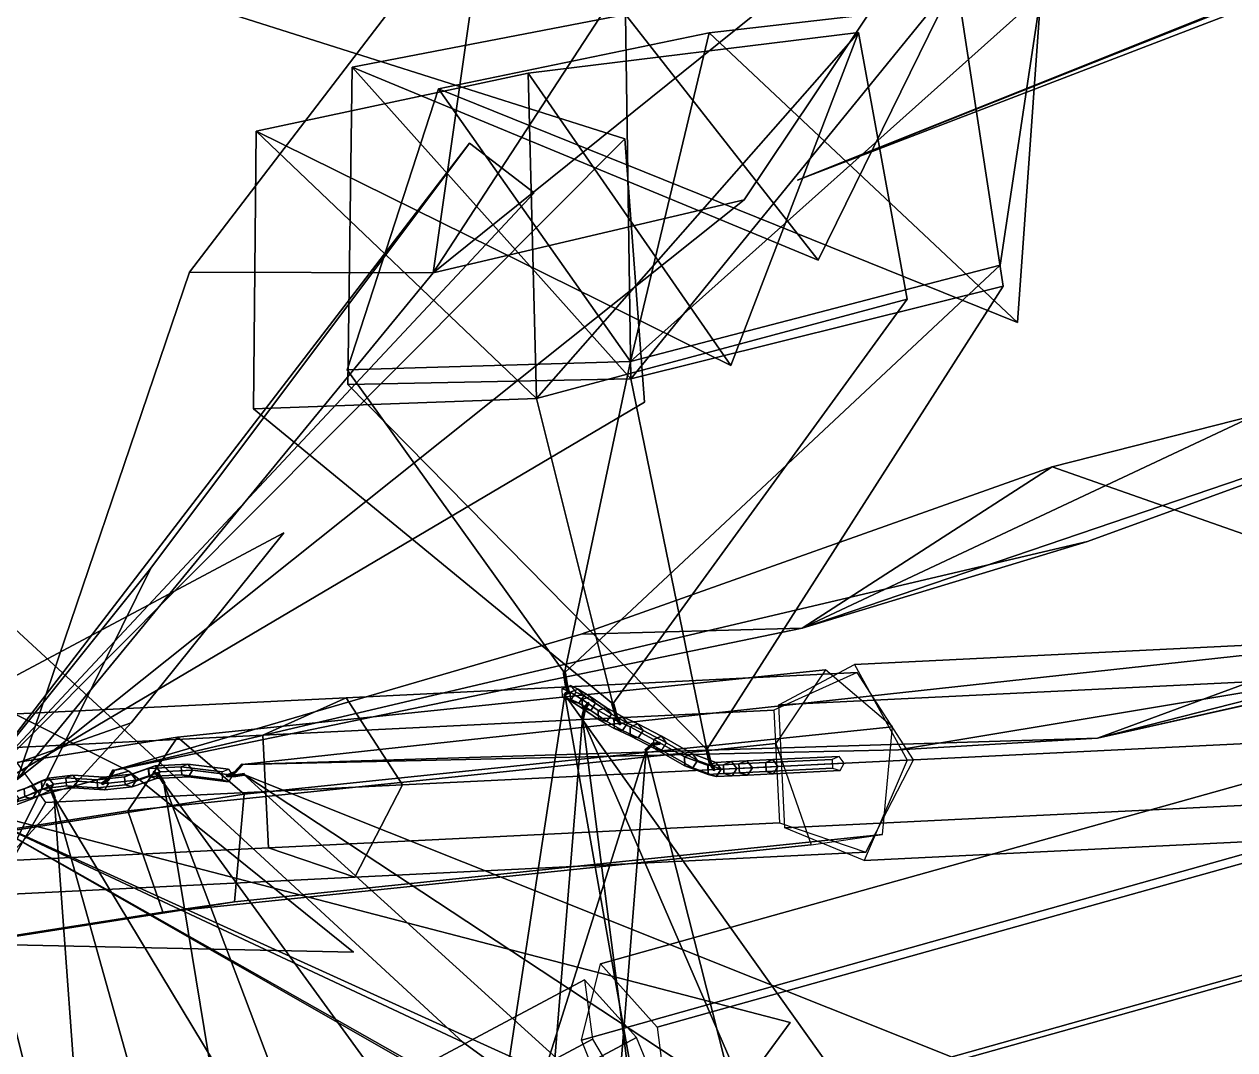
# Model space of a CAD drawing. Header units: metres. Extents: x -422 to 269, y -311 to 154.
# Drawn here: x -290.97 to -252.18, y -22.19 to 10.69 of the extents above; entities that cross this region are included whole.
import ezdxf

# ---------------------------------------------------------------- set-up
doc = ezdxf.new("R2010")
doc.units = ezdxf.units.M

msp = doc.modelspace()

# ---------------------------------------------------------------- linework, layer by layer
at = {"layer": 'coral-li_Intrnd', "color": 3}
for points in [[(-244.3361, -10.02593, 408.5055), (-266.7918, -11.1291, 388.1455), (-264.3654, -9.8353, 385.4016), (-242.1903, -8.7459, 405.531)], [(-242.1903, -8.7459, 405.531), (-264.3654, -9.8353, 385.4016), (-262.6846, -12.9048, 383.7155), (-240.6818, -11.8239, 403.7032)], [(-266.8839, -12.372, 388.3839), (-287.652, -14.5344, 370.4622), (-286.0643, -12.1684, 368.3368), (-265.2962, -10.00612, 386.2585)], [(-265.2962, -10.00612, 386.2585), (-286.0643, -12.1684, 368.3368), (-283.9209, -13.9994, 366.0739), (-263.1528, -11.837, 383.9956)], [(-244.1422, -13.9714, 408.5055), (-266.598, -15.07465, 388.1455), (-266.7918, -11.1291, 388.1455), (-244.3361, -10.02593, 408.5055)], [(-266.9523, -11.3049, 387.624), (-283.3244, -12.1092, 365.5222), (-280.6584, -10.9034, 363.5035), (-264.2864, -10.09912, 385.6053)], [(-264.2864, -10.09912, 385.6053), (-280.6584, -10.9034, 363.5035), (-278.8465, -13.6988, 362.2631), (-262.4745, -12.8945, 384.3648)], [(-283.3244, -12.1092, 365.5222), (-295.3205, -12.6985, 340.2375), (-292.3134, -11.476, 338.7886), (-280.6584, -10.9034, 363.5035)], [(-280.6584, -10.9034, 363.5035), (-292.3134, -11.476, 338.7886), (-290.2919, -14.2611, 337.8983), (-278.8465, -13.6988, 362.2631)], [(-266.775, -14.9154, 387.624), (-283.147, -15.7197, 365.5222), (-283.3244, -12.1092, 365.5222), (-266.9523, -11.3049, 387.624)], [(-263.1528, -11.837, 383.9956), (-283.9209, -13.9994, 366.0739), (-284.2356, -17.4529, 366.8552), (-263.4675, -15.2905, 384.7769)], [(-246.5371, -14.4119, 413.446), (-273.1179, -21.8784, 401.8565), (-272.511, -19.4384, 398.8954), (-245.5284, -11.8819, 410.6762)], [(-245.5284, -11.8819, 410.6762), (-272.511, -19.4384, 398.8954), (-270.6936, -21.4651, 396.0328), (-243.711, -13.9085, 407.8136)], [(-240.6818, -11.8239, 403.7032), (-262.6846, -12.9048, 383.7155), (-264.0565, -16.1243, 385.4016), (-241.8813, -15.035, 405.531)], [(-287.652, -14.5344, 370.4622), (-308.7386, -17.8488, 353.171), (-307.2775, -15.4994, 350.9391), (-286.0643, -12.1684, 368.3368)], [(-286.0643, -12.1684, 368.3368), (-307.2775, -15.4994, 350.9391), (-305.1341, -17.3304, 348.6762), (-283.9209, -13.9994, 366.0739)], [(-283.147, -15.7197, 365.5222), (-295.1431, -16.309, 340.2375), (-295.3205, -12.6985, 340.2375), (-283.3244, -12.1092, 365.5222)], [(-265.7603, -15.6193, 387.4735), (-286.5284, -17.7817, 369.5518), (-287.652, -14.5344, 370.4622), (-266.8839, -12.372, 388.3839)], [(-262.4745, -12.8945, 384.3648), (-278.8465, -13.6988, 362.2631), (-280.3757, -16.6584, 363.5035), (-264.0037, -15.8541, 385.6053)], [(-278.8465, -13.6988, 362.2631), (-290.2919, -14.2611, 337.8983), (-292.0307, -17.2309, 338.7886), (-280.3757, -16.6584, 363.5035)], [(-243.711, -13.9085, 407.8136), (-270.6936, -21.4651, 396.0328), (-270.2209, -25.1089, 397.2936), (-243.6402, -17.6424, 408.8831)], [(-283.9209, -13.9994, 366.0739), (-305.1341, -17.3304, 348.6762), (-305.3221, -20.7673, 349.5641), (-284.2356, -17.4529, 366.8552)], [(-241.8813, -15.035, 405.531), (-264.0565, -16.1243, 385.4016), (-266.598, -15.07465, 388.1455), (-244.1422, -13.9714, 408.5055)], [(-286.5284, -17.7817, 369.5518), (-307.537, -21.08595, 352.3261), (-308.7386, -17.8488, 353.171), (-287.652, -14.5344, 370.4622)], [(-245.3769, -17.9517, 412.3441), (-271.7106, -25.3629, 400.8723), (-273.1179, -21.8784, 401.8565), (-246.5371, -14.4119, 413.446)], [(-264.0037, -15.8541, 385.6053), (-280.3757, -16.6584, 363.5035), (-283.147, -15.7197, 365.5222), (-266.775, -14.9154, 387.624)], [(-263.4675, -15.2905, 384.7769), (-284.2356, -17.4529, 366.8552), (-286.5284, -17.7817, 369.5518), (-265.7603, -15.6193, 387.4735)], [(-280.3757, -16.6584, 363.5035), (-292.0307, -17.2309, 338.7886), (-295.1431, -16.309, 340.2375), (-283.147, -15.7197, 365.5222)], [(-284.2356, -17.4529, 366.8552), (-305.3221, -20.7673, 349.5641), (-307.537, -21.08595, 352.3261), (-286.5284, -17.7817, 369.5518)], [(-243.6402, -17.6424, 408.8831), (-270.2209, -25.1089, 397.2936), (-271.7106, -25.3629, 400.8723), (-245.3769, -17.9517, 412.3441)], [(-272.7673, -21.8515, 401.6911), (-296.442, -34.4871, 395.6063), (-296.6913, -32.5803, 392.6165), (-273.0166, -19.9447, 398.7014)], [(-273.0166, -19.9447, 398.7014), (-296.6913, -32.5803, 392.6165), (-295.0282, -34.4349, 389.9971), (-271.3535, -21.7993, 396.0819)], [(-270.9852, -24.8397, 400.9625), (-294.6599, -37.4753, 394.8776), (-296.442, -34.4871, 395.6063), (-272.7673, -21.8515, 401.6911)], [(-271.3535, -21.7993, 396.0819), (-295.0282, -34.4349, 389.9971), (-293.7911, -37.4432, 391.4308), (-270.1164, -24.8076, 397.5157)]]:
    msp.add_3dface(points, dxfattribs=at)
at = {"layer": 'coral-li_Leaf', "color": 3}
for points in [[(-264.6294, 32.5481, 449.2202), (-366.5039, -2.603, 444.9163), (-272.4007, 34.5474, 426.144)], [(-264.6294, 32.5481, 449.2202), (-272.4007, 34.5474, 426.144), (-366.5039, -2.603, 444.9163)], [(-272.4007, 34.5474, 426.144), (-366.5039, -2.603, 444.9163), (-284.7406, 34.03453, 399.5388)], [(-272.4007, 34.5474, 426.144), (-284.7406, 34.03453, 399.5388), (-366.5039, -2.603, 444.9163)], [(-222.3929, 23.2331, 384.0742), (-266.1914, 5.685, 346.4641), (-215.2373, 25.2698, 368.5663)], [(-222.3929, 23.2331, 384.0742), (-215.2373, 25.2698, 368.5663), (-266.1914, 5.685, 346.4641)], [(-229.6884, 20.2092, 396.0275), (-266.1914, 5.685, 346.4641), (-222.3929, 23.2331, 384.0742)], [(-229.6884, 20.2092, 396.0275), (-222.3929, 23.2331, 384.0742), (-266.1914, 5.685, 346.4641)], [(-277.8653, 2.7189, 289.1719), (-268.8764, 16.5192, 267.897), (-259.6721, 17.3683, 270.8934)], [(-277.8653, 2.7189, 289.1719), (-259.6721, 17.3683, 270.8934), (-268.8764, 16.5192, 267.897)], [(-277.8653, 2.7189, 289.1719), (-259.6721, 17.3683, 270.8934), (-267.9052, 5.05601, 293.6092)], [(-277.8653, 2.7189, 289.1719), (-267.9052, 5.05601, 293.6092), (-259.6721, 17.3683, 270.8934)], [(-277.8653, 2.7189, 289.1719), (-276.0856, 15.2815, 264.433), (-268.8764, 16.5192, 267.897)], [(-277.8653, 2.7189, 289.1719), (-268.8764, 16.5192, 267.897), (-276.0856, 15.2815, 264.433)], [(-285.6704, 2.7371, 286.4993), (-276.0856, 15.2815, 264.433), (-277.8653, 2.7189, 289.1719)], [(-285.6704, 2.7371, 286.4993), (-277.8653, 2.7189, 289.1719), (-276.0856, 15.2815, 264.433)], [(-271.5297, -0.6777, 326.8211), (-271.7082, 10.9982, 299.5704), (-261.1047, 12.1463, 298.6247)], [(-271.5297, -0.6777, 326.8211), (-261.1047, 12.1463, 298.6247), (-271.7082, 10.9982, 299.5704)], [(-271.7082, 10.9982, 299.5704), (-265.5287, 3.1261, 263.3666), (-261.1047, 12.1463, 298.6247)], [(-271.7082, 10.9982, 299.5704), (-261.1047, 12.1463, 298.6247), (-265.5287, 3.1261, 263.3666)], [(-271.5297, -0.6777, 326.8211), (-261.1047, 12.1463, 298.6247), (-259.6055, 2.2907, 326.7949)], [(-271.5297, -0.6777, 326.8211), (-259.6055, 2.2907, 326.7949), (-261.1047, 12.1463, 298.6247)], [(-271.5461, -0.127, 306.6501), (-269.0286, 10.4152, 279.0551), (-258.392, 11.6403, 279.1424)], [(-271.5461, -0.127, 306.6501), (-258.392, 11.6403, 279.1424), (-269.0286, 10.4152, 279.0551)], [(-271.5461, -0.127, 306.6501), (-258.392, 11.6403, 279.1424), (-259.7016, 2.969, 307.7087)], [(-271.5461, -0.127, 306.6501), (-259.7016, 2.969, 307.7087), (-258.392, 11.6403, 279.1424)], [(-269.0286, 10.4152, 279.0551), (-259.1424, 1.129, 244.028), (-258.392, 11.6403, 279.1424)], [(-269.0286, 10.4152, 279.0551), (-258.392, 11.6403, 279.1424), (-259.1424, 1.129, 244.028)], [(-271.5297, -0.6777, 326.8211), (-280.4597, 9.3074, 299.2682), (-271.7082, 10.9982, 299.5704)], [(-271.5297, -0.6777, 326.8211), (-271.7082, 10.9982, 299.5704), (-280.4597, 9.3074, 299.2682)], [(-280.4597, 9.3074, 299.2682), (-265.5287, 3.1261, 263.3666), (-271.7082, 10.9982, 299.5704)], [(-280.4597, 9.3074, 299.2682), (-271.7082, 10.9982, 299.5704), (-265.5287, 3.1261, 263.3666)], [(-271.5461, -0.127, 306.6501), (-277.6922, 8.6171, 277.9381), (-269.0286, 10.4152, 279.0551)], [(-271.5461, -0.127, 306.6501), (-269.0286, 10.4152, 279.0551), (-277.6922, 8.6171, 277.9381)], [(-277.6922, 8.6171, 277.9381), (-259.1424, 1.129, 244.028), (-269.0286, 10.4152, 279.0551)], [(-277.6922, 8.6171, 277.9381), (-269.0286, 10.4152, 279.0551), (-259.1424, 1.129, 244.028)], [(-274.552, -1.3133, 316.6806), (-274.8197, 9.1202, 288.9312), (-264.2349, 10.4216, 287.9748)], [(-274.552, -1.3133, 316.6806), (-264.2349, 10.4216, 287.9748), (-274.8197, 9.1202, 288.9312)], [(-274.8197, 9.1202, 288.9312), (-268.3296, -0.2554, 253.1423), (-264.2349, 10.4216, 287.9748)], [(-274.8197, 9.1202, 288.9312), (-264.2349, 10.4216, 287.9748), (-268.3296, -0.2554, 253.1423)], [(-274.552, -1.3133, 316.6806), (-264.2349, 10.4216, 287.9748), (-262.6845, 1.8721, 316.5658)], [(-274.552, -1.3133, 316.6806), (-262.6845, 1.8721, 316.5658), (-264.2349, 10.4216, 287.9748)], [(-274.552, -1.3133, 316.6806), (-283.5371, 7.2551, 288.6724), (-274.8197, 9.1202, 288.9312)], [(-274.552, -1.3133, 316.6806), (-274.8197, 9.1202, 288.9312), (-283.5371, 7.2551, 288.6724)], [(-283.5371, 7.2551, 288.6724), (-268.3296, -0.2554, 253.1423), (-274.8197, 9.1202, 288.9312)], [(-283.5371, 7.2551, 288.6724), (-274.8197, 9.1202, 288.9312), (-268.3296, -0.2554, 253.1423)], [(-280.6013, -0.8651, 327.3817), (-280.4597, 9.3074, 299.2682), (-271.5297, -0.6777, 326.8211)], [(-280.6013, -0.8651, 327.3817), (-271.5297, -0.6777, 326.8211), (-280.4597, 9.3074, 299.2682)], [(-280.6262, -0.3912, 306.295), (-277.6922, 8.6171, 277.9381), (-271.5461, -0.127, 306.6501)], [(-280.6262, -0.3912, 306.295), (-271.5461, -0.127, 306.6501), (-277.6922, 8.6171, 277.9381)], [(-283.6212, -1.644, 317.2148), (-283.5371, 7.2551, 288.6724), (-274.552, -1.3133, 316.6806)], [(-283.6212, -1.644, 317.2148), (-274.552, -1.3133, 316.6806), (-283.5371, 7.2551, 288.6724)], [(-277.8653, 2.7189, 289.1719), (-267.9052, 5.05601, 293.6092), (-291.1921, -13.5276, 326.2584)], [(-277.8653, 2.7189, 289.1719), (-291.1921, -13.5276, 326.2584), (-267.9052, 5.05601, 293.6092)], [(-291.1921, -13.5276, 326.2584), (-285.6704, 2.7371, 286.4993), (-277.8653, 2.7189, 289.1719)], [(-291.1921, -13.5276, 326.2584), (-277.8653, 2.7189, 289.1719), (-285.6704, 2.7371, 286.4993)], [(-271.5461, -0.127, 306.6501), (-259.7016, 2.969, 307.7087), (-273.6645, -10.1083, 352.4992)], [(-271.5461, -0.127, 306.6501), (-273.6645, -10.1083, 352.4992), (-259.7016, 2.969, 307.7087)], [(-271.5297, -0.6777, 326.8211), (-259.6055, 2.2907, 326.7949), (-269.0965, -12.5633, 372.198)], [(-271.5297, -0.6777, 326.8211), (-269.0965, -12.5633, 372.198), (-259.6055, 2.2907, 326.7949)], [(-274.552, -1.3133, 316.6806), (-262.6845, 1.8721, 316.5658), (-272.1097, -11.0994, 362.5556)], [(-274.552, -1.3133, 316.6806), (-272.1097, -11.0994, 362.5556), (-262.6845, 1.8721, 316.5658)], [(-273.6645, -10.1083, 352.4992), (-280.6262, -0.3912, 306.295), (-271.5461, -0.127, 306.6501)], [(-273.6645, -10.1083, 352.4992), (-271.5461, -0.127, 306.6501), (-280.6262, -0.3912, 306.295)], [(-269.0965, -12.5633, 372.198), (-280.6013, -0.8651, 327.3817), (-271.5297, -0.6777, 326.8211)], [(-269.0965, -12.5633, 372.198), (-271.5297, -0.6777, 326.8211), (-280.6013, -0.8651, 327.3817)], [(-266.0398, -8.6743, 281.2355), (-251.5204, -1.8502, 259.6373), (-243.0262, -0.8368, 264.246)], [(-266.0398, -8.6743, 281.2355), (-243.0262, -0.8368, 264.246), (-251.5204, -1.8502, 259.6373)], [(-266.0398, -8.6743, 281.2355), (-243.0262, -0.8368, 264.246), (-256.9025, -5.8904, 286.9901)], [(-266.0398, -8.6743, 281.2355), (-256.9025, -5.8904, 286.9901), (-243.0262, -0.8368, 264.246)], [(-272.1097, -11.0994, 362.5556), (-283.6212, -1.644, 317.2148), (-274.552, -1.3133, 316.6806)], [(-272.1097, -11.0994, 362.5556), (-274.552, -1.3133, 316.6806), (-283.6212, -1.644, 317.2148)], [(-266.0398, -8.6743, 281.2355), (-258.0301, -3.4986, 255.1194), (-251.5204, -1.8502, 259.6373)], [(-266.0398, -8.6743, 281.2355), (-251.5204, -1.8502, 259.6373), (-258.0301, -3.4986, 255.1194)], [(-258.0301, -3.4986, 255.1194), (-229.0041, -13.7044, 236.9564), (-251.5204, -1.8502, 259.6373)], [(-258.0301, -3.4986, 255.1194), (-251.5204, -1.8502, 259.6373), (-229.0041, -13.7044, 236.9564)], [(-273.1269, -8.8612, 277.0164), (-258.0301, -3.4986, 255.1194), (-266.0398, -8.6743, 281.2355)], [(-273.1269, -8.8612, 277.0164), (-266.0398, -8.6743, 281.2355), (-258.0301, -3.4986, 255.1194)], [(-266.0398, -8.6743, 281.2355), (-256.9025, -5.8904, 286.9901), (-288.1094, -13.2335, 317.4172)], [(-266.0398, -8.6743, 281.2355), (-288.1094, -13.2335, 317.4172), (-256.9025, -5.8904, 286.9901)], [(-256.5817, -12.2007, 276.5007), (-238.7356, -7.6448, 256.8887), (-230.9973, -6.4484, 262.6425)], [(-256.5817, -12.2007, 276.5007), (-230.9973, -6.4484, 262.6425), (-238.7356, -7.6448, 256.8887)], [(-256.5817, -12.2007, 276.5007), (-230.9973, -6.4484, 262.6425), (-248.3128, -9.1575, 283.3359)], [(-256.5817, -12.2007, 276.5007), (-248.3128, -9.1575, 283.3359), (-230.9973, -6.4484, 262.6425)], [(-256.5817, -12.2007, 276.5007), (-244.551, -9.5156, 251.5798), (-238.7356, -7.6448, 256.8887)], [(-256.5817, -12.2007, 276.5007), (-238.7356, -7.6448, 256.8887), (-244.551, -9.5156, 251.5798)], [(-288.1094, -13.2335, 317.4172), (-273.1269, -8.8612, 277.0164), (-266.0398, -8.6743, 281.2355)], [(-288.1094, -13.2335, 317.4172), (-266.0398, -8.6743, 281.2355), (-273.1269, -8.8612, 277.0164)], [(-256.5817, -12.2007, 276.5007), (-248.3128, -9.1575, 283.3359), (-283.9903, -13.04494, 309.1353)], [(-256.5817, -12.2007, 276.5007), (-283.9903, -13.04494, 309.1353), (-248.3128, -9.1575, 283.3359)], [(-262.9569, -12.5756, 271.2778), (-244.551, -9.5156, 251.5798), (-256.5817, -12.2007, 276.5007)], [(-262.9569, -12.5756, 271.2778), (-256.5817, -12.2007, 276.5007), (-244.551, -9.5156, 251.5798)], [(-273.6476, -10.8161, 352.3002), (-277.9185, -38.8519, 313.9145), (-268.913, -37.6129, 314.0148)], [(-273.6476, -10.8161, 352.3002), (-268.913, -37.6129, 314.0148), (-277.9185, -38.8519, 313.9145)], [(-268.913, -37.6129, 314.0148), (-257.3582, -33.7088, 312.5165), (-273.6476, -10.8161, 352.3002)], [(-268.913, -37.6129, 314.0148), (-273.6476, -10.8161, 352.3002), (-257.3582, -33.7088, 312.5165)], [(-273.0825, -11.5669, 357.4895), (-276.5799, -54.5919, 337.1344), (-267.7316, -52.926, 335.8782)], [(-273.0825, -11.5669, 357.4895), (-267.7316, -52.926, 335.8782), (-276.5799, -54.5919, 337.1344)], [(-267.7316, -52.926, 335.8782), (-256.6685, -49.5202, 331.7544), (-273.0825, -11.5669, 357.4895)], [(-267.7316, -52.926, 335.8782), (-273.0825, -11.5669, 357.4895), (-256.6685, -49.5202, 331.7544)], [(-283.9903, -13.04494, 309.1353), (-262.9569, -12.5756, 271.2778), (-256.5817, -12.2007, 276.5007)], [(-283.9903, -13.04494, 309.1353), (-256.5817, -12.2007, 276.5007), (-262.9569, -12.5756, 271.2778)], [(-271.0482, -12.5815, 367.3491), (-282.2769, -48.1854, 337.6172), (-273.7515, -46.4879, 334.9562)], [(-271.0482, -12.5815, 367.3491), (-273.7515, -46.4879, 334.9562), (-282.2769, -48.1854, 337.6172)], [(-273.7515, -46.4879, 334.9562), (-263.4908, -42.3887, 329.579), (-271.0482, -12.5815, 367.3491)], [(-273.7515, -46.4879, 334.9562), (-271.0482, -12.5815, 367.3491), (-263.4908, -42.3887, 329.579)], [(-283.9316, -13.3603, 309.0823), (-264.0994, -31.3759, 275.0538), (-257.7298, -30.6494, 280.2464)], [(-283.9316, -13.3603, 309.0823), (-257.7298, -30.6494, 280.2464), (-264.0994, -31.3759, 275.0538)], [(-257.7298, -30.6494, 280.2464), (-248.8478, -27.3729, 286.1396), (-283.9316, -13.3603, 309.0823)], [(-257.7298, -30.6494, 280.2464), (-283.9316, -13.3603, 309.0823), (-248.8478, -27.3729, 286.1396)], [(-286.4928, -13.6432, 313.0461), (-280.3979, -50.753, 291.5628), (-272.8845, -49.6816, 294.7975)], [(-286.4928, -13.6432, 313.0461), (-272.8845, -49.6816, 294.7975), (-280.3979, -50.753, 291.5628)], [(-272.8845, -49.6816, 294.7975), (-262.2934, -46.9584, 296.9811), (-286.4928, -13.6432, 313.0461)], [(-272.8845, -49.6816, 294.7975), (-286.4928, -13.6432, 313.0461), (-262.2934, -46.9584, 296.9811)], [(-290.0093, -14.105, 321.6551), (-287.1594, -53.2818, 303.4102), (-279.3433, -52.219, 305.8271)], [(-290.0093, -14.105, 321.6551), (-279.3433, -52.219, 305.8271), (-287.1594, -53.2818, 303.4102)], [(-279.3433, -52.219, 305.8271), (-268.5117, -49.7369, 306.7613), (-290.0093, -14.105, 321.6551)], [(-279.3433, -52.219, 305.8271), (-290.0093, -14.105, 321.6551), (-268.5117, -49.7369, 306.7613)]]:
    msp.add_3dface(points, dxfattribs=at)
at = {"layer": 'coral-li_Mrstm', "color": 3}
for points in [[(-293.0314, -14.3957, 339.1955), (-291.1435, 13.1781, 304.3014), (-271.7312, 7.01756, 331.3743)], [(-293.0314, -14.3957, 339.1955), (-271.7312, 7.01756, 331.3743), (-291.1435, 13.1781, 304.3014)], [(-293.0314, -14.3957, 339.1955), (-271.7312, 7.01756, 331.3743), (-271.0914, -1.4231, 348.9109)], [(-293.0314, -14.3957, 339.1955), (-271.0914, -1.4231, 348.9109), (-271.7312, 7.01756, 331.3743)], [(-293.0314, -14.3957, 339.1955), (-274.6292, 5.2783, 345.3771), (-276.7036, 6.8751, 325.9737)], [(-293.0314, -14.3957, 339.1955), (-276.7036, 6.8751, 325.9737), (-274.6292, 5.2783, 345.3771)], [(-293.0314, -14.3957, 339.1955), (-276.7036, 6.8751, 325.9737), (-286.9134, -6.7545, 295.9153)], [(-293.0314, -14.3957, 339.1955), (-286.9134, -6.7545, 295.9153), (-276.7036, 6.8751, 325.9737)], [(-306.7988, -18.4955, 350.9294), (-314.5026, 0.218, 311.2818), (-287.6198, -13.2571, 326.8852)], [(-306.7988, -18.4955, 350.9294), (-287.6198, -13.2571, 326.8852), (-314.5026, 0.218, 311.2818)], [(-293.0314, -14.3957, 339.1955), (-296.6504, -3.7407, 283.9751), (-276.915, -21.9501, 298.3951)], [(-293.0314, -14.3957, 339.1955), (-276.915, -21.9501, 298.3951), (-296.6504, -3.7407, 283.9751)], [(-306.7988, -18.4955, 350.9294), (-282.6537, -5.6189, 347.0398), (-287.5465, -11.7076, 329.086)], [(-306.7988, -18.4955, 350.9294), (-287.5465, -11.7076, 329.086), (-282.6537, -5.6189, 347.0398)], [(-293.0314, -14.3957, 339.1955), (-286.9134, -6.7545, 295.9153), (-298.9386, -31.07598, 285.6904)], [(-293.0314, -14.3957, 339.1955), (-298.9386, -31.07598, 285.6904), (-286.9134, -6.7545, 295.9153)], [(-306.7988, -18.4955, 350.9294), (-287.5465, -11.7076, 329.086), (-306.4187, -32.3052, 308.7614)], [(-306.7988, -18.4955, 350.9294), (-306.4187, -32.3052, 308.7614), (-287.5465, -11.7076, 329.086)], [(-306.7988, -18.4955, 350.9294), (-287.6198, -13.2571, 326.8852), (-280.4168, -19.05765, 344.0217)], [(-306.7988, -18.4955, 350.9294), (-280.4168, -19.05765, 344.0217), (-287.6198, -13.2571, 326.8852)], [(-293.0314, -14.3957, 339.1955), (-287.1533, -38.01124, 352.2981), (-298.6679, -43.7095, 337.5234)], [(-293.0314, -14.3957, 339.1955), (-298.6679, -43.7095, 337.5234), (-287.1533, -38.01124, 352.2981)], [(-293.0314, -14.3957, 339.1955), (-296.6052, -44.9613, 344.3309), (-289.6021, -33.4617, 358.3988)], [(-293.0314, -14.3957, 339.1955), (-289.6021, -33.4617, 358.3988), (-296.6052, -44.9613, 344.3309)], [(-293.0314, -14.3957, 339.1955), (-270.7169, -27.1651, 323.9355), (-294.3455, -35.3232, 300.0892)], [(-293.0314, -14.3957, 339.1955), (-294.3455, -35.3232, 300.0892), (-270.7169, -27.1651, 323.9355)], [(-293.0314, -14.3957, 339.1955), (-276.915, -21.9501, 298.3951), (-267.0883, -29.09787, 330.0192)], [(-293.0314, -14.3957, 339.1955), (-267.0883, -29.09787, 330.0192), (-276.915, -21.9501, 298.3951)], [(-293.0314, -14.3957, 339.1955), (-267.0883, -29.09787, 330.0192), (-269.8078, -24.9542, 348.8506)], [(-293.0314, -14.3957, 339.1955), (-269.8078, -24.9542, 348.8506), (-267.0883, -29.09787, 330.0192)], [(-293.0314, -14.3957, 339.1955), (-266.4326, -21.314, 342.1223), (-270.7169, -27.1651, 323.9355)], [(-293.0314, -14.3957, 339.1955), (-270.7169, -27.1651, 323.9355), (-266.4326, -21.314, 342.1223)], [(-306.7988, -18.4955, 350.9294), (-294.7826, -45.8224, 341.8602), (-289.7259, -38.1642, 359.0348)], [(-306.7988, -18.4955, 350.9294), (-289.7259, -38.1642, 359.0348), (-294.7826, -45.8224, 341.8602)], [(-306.7988, -18.4955, 350.9294), (-281.7906, -30.2628, 350.7097), (-293.2276, -43.6413, 342.1331)], [(-306.7988, -18.4955, 350.9294), (-293.2276, -43.6413, 342.1331), (-281.7906, -30.2628, 350.7097)]]:
    msp.add_3dface(points, dxfattribs=at)
at = {"layer": 'coral-li_Petiole', "color": 3}
for points in [[(-273.6278, -10.4934, 352.9524), (-273.6907, -10.0949, 352.5151), (-273.6532, -10.08423, 352.5194), (-273.5908, -10.4806, 352.9533)], [(-273.5908, -10.4806, 352.9533), (-273.6532, -10.08423, 352.5194), (-273.6313, -10.1066, 352.4959), (-273.5677, -10.5088, 352.9389)], [(-273.6274, -10.5302, 352.9371), (-273.6917, -10.1244, 352.4884), (-273.6907, -10.0949, 352.5151), (-273.6278, -10.4934, 352.9524)], [(-273.5902, -10.5393, 352.929), (-273.655, -10.1313, 352.4769), (-273.6917, -10.1244, 352.4884), (-273.6274, -10.5302, 352.9371)], [(-273.5677, -10.5088, 352.9389), (-273.6313, -10.1066, 352.4959), (-273.655, -10.1313, 352.4769), (-273.5902, -10.5393, 352.929)], [(-273.4783, -10.7244, 356.0808), (-273.7336, -10.606, 353.5209), (-273.4712, -10.5077, 353.4993), (-273.2169, -10.6258, 356.0504)], [(-273.4672, -11.00867, 356.0525), (-273.7205, -10.8911, 353.5064), (-273.7336, -10.606, 353.5209), (-273.4783, -10.7244, 356.0808)], [(-273.6206, -10.7368, 352.8984), (-273.6755, -10.7976, 352.3009), (-273.6391, -10.784, 352.2961), (-273.5841, -10.7231, 352.8946)], [(-273.6185, -10.7766, 352.8994), (-273.6731, -10.8372, 352.3047), (-273.6755, -10.7976, 352.3009), (-273.6206, -10.7368, 352.8984)], [(-273.5807, -10.7865, 352.896), (-273.6353, -10.8471, 352.3022), (-273.6731, -10.8372, 352.3047), (-273.6185, -10.7766, 352.8994)], [(-273.5841, -10.7231, 352.8946), (-273.6391, -10.784, 352.2961), (-273.6144, -10.8144, 352.2969), (-273.5596, -10.7536, 352.8931)], [(-273.5596, -10.7536, 352.8931), (-273.6144, -10.8144, 352.2969), (-273.6353, -10.8471, 352.3022), (-273.5807, -10.7865, 352.896)], [(-273.5624, -10.7217, 353.5053), (-273.6278, -10.4934, 352.9524), (-273.5908, -10.4806, 352.9533), (-273.5254, -10.7089, 353.5062)], [(-273.562, -10.7585, 353.49), (-273.6274, -10.5302, 352.9371), (-273.6278, -10.4934, 352.9524), (-273.5624, -10.7217, 353.5053)], [(-273.5248, -10.7675, 353.4819), (-273.5902, -10.5393, 352.929), (-273.6274, -10.5302, 352.9371), (-273.562, -10.7585, 353.49)], [(-273.5633, -10.7202, 353.4972), (-273.6206, -10.7368, 352.8984), (-273.5841, -10.7231, 352.8946), (-273.5268, -10.7065, 353.4933)], [(-273.5612, -10.76, 353.4981), (-273.6185, -10.7766, 352.8994), (-273.6206, -10.7368, 352.8984), (-273.5633, -10.7202, 353.4972)], [(-273.5234, -10.7699, 353.4948), (-273.5807, -10.7865, 352.896), (-273.6185, -10.7766, 352.8994), (-273.5612, -10.76, 353.4981)], [(-273.5254, -10.7089, 353.5062), (-273.5908, -10.4806, 352.9533), (-273.5677, -10.5088, 352.9389), (-273.5023, -10.737, 353.4918)], [(-273.5023, -10.737, 353.4918), (-273.5677, -10.5088, 352.9389), (-273.5902, -10.5393, 352.929), (-273.5248, -10.7675, 353.4819)], [(-273.5268, -10.7065, 353.4933), (-273.5841, -10.7231, 352.8946), (-273.5596, -10.7536, 352.8931), (-273.5023, -10.737, 353.4918)], [(-273.5023, -10.737, 353.4918), (-273.5596, -10.7536, 352.8931), (-273.5807, -10.7865, 352.896), (-273.5234, -10.7699, 353.4948)], [(-273.0953, -10.9606, 358.5999), (-273.4783, -10.7244, 356.0808), (-273.2169, -10.6258, 356.0504), (-272.8339, -10.862, 358.5694)], [(-273.0842, -11.2448, 358.5716), (-273.4672, -11.00867, 356.0525), (-273.4783, -10.7244, 356.0808), (-273.0953, -10.9606, 358.5999)], [(-273.2169, -10.6258, 356.0504), (-273.4712, -10.5077, 353.4993), (-273.2971, -10.7265, 353.4719), (-273.0454, -10.8436, 356.0038)], [(-273.0454, -10.8436, 356.0038), (-273.2971, -10.7265, 353.4719), (-273.4502, -10.9622, 353.4762), (-273.1992, -11.07886, 356.0052)], [(-272.8339, -10.862, 358.5694), (-273.2169, -10.6258, 356.0504), (-273.0454, -10.8436, 356.0038), (-272.6624, -11.07981, 358.5229)], [(-272.6624, -11.07981, 358.5229), (-273.0454, -10.8436, 356.0038), (-273.1992, -11.07886, 356.0052), (-272.8162, -11.315, 358.5242)], [(-273.1992, -11.07886, 356.0052), (-273.4502, -10.9622, 353.4762), (-273.7205, -10.8911, 353.5064), (-273.4672, -11.00867, 356.0525)], [(-272.8162, -11.315, 358.5242), (-273.1992, -11.07886, 356.0052), (-273.4672, -11.00867, 356.0525), (-273.0842, -11.2448, 358.5716)], [(-273.0334, -11.2112, 357.9823), (-273.1118, -11.552, 357.4839), (-273.0771, -11.5401, 357.4702), (-272.998, -11.1975, 357.9726)], [(-273.0295, -11.2499, 357.9907), (-273.1057, -11.5849, 357.5055), (-273.1118, -11.552, 357.4839), (-273.0334, -11.2112, 357.9823)], [(-272.5822, -11.3156, 361.0949), (-273.0923, -10.9623, 358.616), (-272.8323, -10.8629, 358.5767), (-272.3226, -11.2161, 361.0535)], [(-272.5724, -11.5991, 361.0597), (-273.084, -11.2449, 358.574), (-273.0923, -10.9623, 358.616), (-272.5822, -11.3156, 361.0949)], [(-272.3072, -11.6679, 360.9975), (-272.8191, -11.3134, 358.5097), (-273.084, -11.2449, 358.574), (-272.5724, -11.5991, 361.0597)], [(-272.998, -11.1975, 357.9726), (-273.0771, -11.5401, 357.4702), (-273.0497, -11.5649, 357.483), (-272.9724, -11.2271, 357.9749)], [(-272.9724, -11.2271, 357.9749), (-273.0497, -11.5649, 357.483), (-273.0673, -11.5925, 357.5047), (-272.9918, -11.2592, 357.986)], [(-272.9277, -11.07472, 358.5587), (-273.0334, -11.2112, 357.9823), (-272.998, -11.1975, 357.9726), (-272.8923, -11.06108, 358.549)], [(-272.9237, -11.1134, 358.5671), (-273.0295, -11.2499, 357.9907), (-273.0334, -11.2112, 357.9823), (-272.9277, -11.07472, 358.5587)], [(-272.886, -11.1228, 358.5624), (-272.9918, -11.2592, 357.986), (-273.0295, -11.2499, 357.9907), (-272.9237, -11.1134, 358.5671)], [(-272.8923, -11.06108, 358.549), (-272.998, -11.1975, 357.9726), (-272.9724, -11.2271, 357.9749), (-272.8667, -11.09062, 358.5513)], [(-272.8667, -11.09062, 358.5513), (-272.9724, -11.2271, 357.9749), (-272.9918, -11.2592, 357.986), (-272.886, -11.1228, 358.5624)], [(-272.3226, -11.2161, 361.0535), (-272.8323, -10.8629, 358.5767), (-272.6645, -11.07874, 358.5114), (-272.1536, -11.4325, 360.9937)], [(-272.1536, -11.4325, 360.9937), (-272.6645, -11.07874, 358.5114), (-272.8191, -11.3134, 358.5097), (-272.3072, -11.6679, 360.9975)], [(-272.0733, -11.6073, 363.5857), (-272.5822, -11.3156, 361.0949), (-272.3226, -11.2161, 361.0535), (-271.8138, -11.5077, 363.5443)], [(-271.8138, -11.5077, 363.5443), (-272.3226, -11.2161, 361.0535), (-272.1536, -11.4325, 360.9937), (-271.6448, -11.7241, 363.4844)], [(-272.0269, -11.5188, 362.9891), (-272.1378, -11.1157, 362.5477), (-272.1343, -11.0861, 362.574), (-272.0259, -11.4824, 363.005)], [(-271.9907, -11.5275, 362.9771), (-272.1022, -11.1224, 362.5326), (-272.1378, -11.1157, 362.5477), (-272.0269, -11.5188, 362.9891)], [(-272.0259, -11.4824, 363.005), (-272.1343, -11.0861, 362.574), (-272.0967, -11.07514, 362.5746), (-271.9891, -11.4694, 363.0025)], [(-271.9674, -11.4971, 362.9854), (-272.077, -11.09748, 362.5492), (-272.1022, -11.1224, 362.5326), (-271.9907, -11.5275, 362.9771)], [(-271.9891, -11.4694, 363.0025), (-272.0967, -11.07514, 362.5746), (-272.077, -11.09748, 362.5492), (-271.9674, -11.4971, 362.9854)], [(-272.9918, -11.2592, 357.986), (-273.0673, -11.5925, 357.5047), (-273.1057, -11.5849, 357.5055), (-273.0295, -11.2499, 357.9907)], [(-272.0636, -11.8907, 363.5505), (-272.5724, -11.5991, 361.0597), (-272.5822, -11.3156, 361.0949), (-272.0733, -11.6073, 363.5857)], [(-271.7983, -11.9595, 363.4883), (-272.3072, -11.6679, 360.9975), (-272.5724, -11.5991, 361.0597), (-272.0636, -11.8907, 363.5505)], [(-271.6448, -11.7241, 363.4844), (-272.1536, -11.4325, 360.9937), (-272.3072, -11.6679, 360.9975), (-271.7983, -11.9595, 363.4883)], [(-271.5597, -11.839, 366.1082), (-272.074, -11.6069, 363.5822), (-271.8149, -11.5071, 363.5388), (-271.3052, -11.7377, 366.0454)], [(-271.5548, -12.1207, 366.06), (-272.0629, -11.8911, 363.5539), (-272.074, -11.6069, 363.5822), (-271.5597, -11.839, 366.1082)], [(-271.9065, -11.7577, 363.528), (-272.0269, -11.5188, 362.9891), (-272.0259, -11.4824, 363.005), (-271.9055, -11.7212, 363.544)], [(-271.8703, -11.7664, 363.5161), (-271.9907, -11.5275, 362.9771), (-272.0269, -11.5188, 362.9891), (-271.9065, -11.7577, 363.528)], [(-271.9055, -11.7212, 363.544), (-272.0259, -11.4824, 363.005), (-271.9891, -11.4694, 363.0025), (-271.8687, -11.7082, 363.5415)], [(-271.847, -11.736, 363.5244), (-271.9674, -11.4971, 362.9854), (-271.9907, -11.5275, 362.9771), (-271.8703, -11.7664, 363.5161)], [(-271.8687, -11.7082, 363.5415), (-271.9891, -11.4694, 363.0025), (-271.9674, -11.4971, 362.9854), (-271.847, -11.736, 363.5244)], [(-271.3052, -11.7377, 366.0454), (-271.8149, -11.5071, 363.5388), (-271.6448, -11.7241, 363.4844), (-271.144, -11.9513, 365.9595)], [(-271.2974, -12.1867, 365.9684), (-271.7972, -11.9601, 363.4937), (-272.0629, -11.8911, 363.5539), (-271.5548, -12.1207, 366.06)], [(-271.144, -11.9513, 365.9595), (-271.6448, -11.7241, 363.4844), (-271.7972, -11.9601, 363.4937), (-271.2974, -12.1867, 365.9684)], [(-270.8046, -12.2393, 368.5202), (-271.5597, -11.839, 366.1082), (-271.3052, -11.7377, 366.0454), (-270.5501, -12.138, 368.4574)], [(-270.7997, -12.521, 368.472), (-271.5548, -12.1207, 366.06), (-271.5597, -11.839, 366.1082), (-270.8046, -12.2393, 368.5202)], [(-270.5501, -12.138, 368.4574), (-271.3052, -11.7377, 366.0454), (-271.144, -11.9513, 365.9595), (-270.3889, -12.3516, 368.3715)], [(-270.3889, -12.3516, 368.3715), (-271.144, -11.9513, 365.9595), (-271.2974, -12.1867, 365.9684), (-270.5423, -12.587, 368.3804)], [(-270.5423, -12.587, 368.3804), (-271.2974, -12.1867, 365.9684), (-271.5548, -12.1207, 366.06), (-270.7997, -12.521, 368.472)], [(-270.8712, -12.3774, 367.8938), (-271.0767, -12.5648, 367.3542), (-271.0445, -12.5506, 367.3369), (-270.8379, -12.3626, 367.8795)], [(-270.8676, -12.4171, 367.8942), (-271.0691, -12.6025, 367.3644), (-271.0767, -12.5648, 367.3542), (-270.8712, -12.3774, 367.8938)], [(-270.8379, -12.3626, 367.8795), (-271.0445, -12.5506, 367.3369), (-271.0173, -12.5788, 367.3365), (-270.8138, -12.3924, 367.8712)], [(-270.8138, -12.3924, 367.8712), (-271.0173, -12.5788, 367.3365), (-271.0325, -12.6107, 367.3533), (-270.832, -12.4258, 367.8802)], [(-270.6447, -12.3498, 368.4505), (-270.8712, -12.3774, 367.8938), (-270.8379, -12.3626, 367.8795), (-270.6114, -12.335, 368.4362)], [(-270.641, -12.3895, 368.451), (-270.8676, -12.4171, 367.8942), (-270.8712, -12.3774, 367.8938), (-270.6447, -12.3498, 368.4505)], [(-270.6055, -12.3982, 368.437), (-270.832, -12.4258, 367.8802), (-270.8676, -12.4171, 367.8942), (-270.641, -12.3895, 368.451)], [(-270.6114, -12.335, 368.4362), (-270.8379, -12.3626, 367.8795), (-270.8138, -12.3924, 367.8712), (-270.5873, -12.3647, 368.4279)], [(-270.5873, -12.3647, 368.4279), (-270.8138, -12.3924, 367.8712), (-270.832, -12.4258, 367.8802), (-270.6055, -12.3982, 368.437)], [(-269.8071, -13.08698, 370.7692), (-270.7973, -12.5219, 368.48), (-270.7941, -12.2442, 368.5473), (-269.8141, -12.8033, 370.8035)], [(-269.8141, -12.8033, 370.8035), (-270.7941, -12.2442, 368.5473), (-270.5461, -12.14, 368.4657), (-269.5603, -12.7032, 370.7361)], [(-269.3973, -12.9196, 370.6611), (-270.397, -12.348, 368.3496), (-270.5513, -12.5827, 368.3584), (-269.549, -13.1554, 370.6815)], [(-269.5603, -12.7032, 370.7361), (-270.5461, -12.14, 368.4657), (-270.397, -12.348, 368.3496), (-269.3973, -12.9196, 370.6611)], [(-270.832, -12.4258, 367.8802), (-271.0325, -12.6107, 367.3533), (-271.0691, -12.6025, 367.3644), (-270.8676, -12.4171, 367.8942)], [(-269.549, -13.1554, 370.6815), (-270.5513, -12.5827, 368.3584), (-270.7973, -12.5219, 368.48), (-269.8071, -13.08698, 370.7692)], [(-269.0607, -13.07842, 373.2335), (-269.8141, -12.8033, 370.8035), (-269.5603, -12.7032, 370.7361), (-268.8068, -12.9783, 373.1661)], [(-268.8068, -12.9783, 373.1661), (-269.5603, -12.7032, 370.7361), (-269.3973, -12.9196, 370.6611), (-268.6439, -13.1947, 373.0911)], [(-269.0196, -13.00396, 372.6131), (-269.1248, -12.5788, 372.1894), (-269.1207, -12.5504, 372.217), (-269.0184, -12.967, 372.628)], [(-268.9833, -13.01312, 372.6013), (-269.0895, -12.5854, 372.174), (-269.1248, -12.5788, 372.1894), (-269.0196, -13.00396, 372.6131)], [(-269.0184, -12.967, 372.628), (-269.1207, -12.5504, 372.217), (-269.0829, -12.5401, 372.218), (-268.9815, -12.9543, 372.6252)], [(-268.9599, -12.9826, 372.6088), (-269.0637, -12.5617, 372.1915), (-269.0895, -12.5854, 372.174), (-268.9833, -13.01312, 372.6013)], [(-268.9815, -12.9543, 372.6252), (-269.0829, -12.5401, 372.218), (-269.0637, -12.5617, 372.1915), (-268.9599, -12.9826, 372.6088)], [(-265.083, -12.8796, 386.2672), (-267.2089, -12.984, 382.5101), (-266.9802, -12.8878, 382.3781), (-264.8543, -12.7834, 386.1352)], [(-264.8543, -12.7834, 386.1352), (-266.9802, -12.8878, 382.3781), (-266.8259, -13.1083, 382.2969), (-264.7001, -13.00388, 386.054)], [(-287.7536, -13.4383, 316.0128), (-286.9952, -13.1759, 313.8529), (-286.7736, -13.08621, 313.9417), (-287.534, -13.3495, 316.1074)], [(-287.7375, -13.6971, 316.0073), (-286.972, -13.4332, 313.8299), (-286.9952, -13.1759, 313.8529), (-287.7536, -13.4383, 316.0128)], [(-287.534, -13.3495, 316.1074), (-286.7736, -13.08621, 313.9417), (-286.6146, -13.2831, 313.9737), (-287.3834, -13.5485, 316.1602)], [(-286.9825, -13.1746, 313.8213), (-285.9395, -13.1223, 311.7471), (-285.7271, -13.03271, 311.8562), (-286.7701, -13.08505, 313.9303)], [(-286.9678, -13.4336, 313.8221), (-285.9248, -13.3812, 311.748), (-285.9395, -13.1223, 311.7471), (-286.9825, -13.1746, 313.8213)], [(-286.7701, -13.08505, 313.9303), (-285.7271, -13.03271, 311.8562), (-285.5822, -13.2312, 311.9241), (-286.6251, -13.2836, 313.9982)], [(-285.9395, -13.1223, 311.7471), (-284.6265, -13.2831, 309.7973), (-284.4258, -13.1916, 309.9253), (-285.7271, -13.03271, 311.8562)], [(-285.9248, -13.3812, 311.748), (-284.6233, -13.5414, 309.8209), (-284.6265, -13.2831, 309.7973), (-285.9395, -13.1223, 311.7471)], [(-285.7271, -13.03271, 311.8562), (-284.4258, -13.1916, 309.9253), (-284.2992, -13.3883, 310.027), (-285.5822, -13.2312, 311.9241)], [(-284.2381, -13.2762, 309.4912), (-284.0139, -13.03209, 309.1293), (-283.9915, -13.02177, 309.1501), (-284.2143, -13.2649, 309.5098)], [(-284.2324, -13.3081, 309.4862), (-284.0034, -13.06049, 309.1168), (-284.0139, -13.03209, 309.1293), (-284.2381, -13.2762, 309.4912)], [(-284.2052, -13.3157, 309.5018), (-283.9748, -13.06705, 309.1301), (-284.0034, -13.06049, 309.1168), (-284.2324, -13.3081, 309.4862)], [(-284.2143, -13.2649, 309.5098), (-283.9915, -13.02177, 309.1501), (-283.9675, -13.04326, 309.1506), (-284.1941, -13.2892, 309.5163)], [(-284.1941, -13.2892, 309.5163), (-283.9675, -13.04326, 309.1506), (-283.9748, -13.06705, 309.1301), (-284.2052, -13.3157, 309.5018)], [(-269.0536, -13.362, 373.1992), (-269.8071, -13.08698, 370.7692), (-269.8141, -12.8033, 370.8035), (-269.0607, -13.07842, 373.2335)], [(-268.7955, -13.4305, 373.1114), (-269.549, -13.1554, 370.6815), (-269.8071, -13.08698, 370.7692), (-269.0536, -13.362, 373.1992)], [(-268.6439, -13.1947, 373.0911), (-269.3973, -12.9196, 370.6611), (-269.549, -13.1554, 370.6815), (-268.7955, -13.4305, 373.1114)], [(-268.5702, -13.05093, 375.7079), (-269.0688, -13.07543, 373.1981), (-268.8105, -12.9777, 373.1458), (-268.3119, -12.9532, 375.6556)], [(-268.5562, -13.3364, 375.7079), (-269.0548, -13.3608, 373.1981), (-269.0688, -13.07543, 373.1981), (-268.5702, -13.05093, 375.7079)], [(-268.8999, -13.2286, 373.1583), (-269.0196, -13.00396, 372.6131), (-269.0184, -12.967, 372.628), (-268.8988, -13.1917, 373.1732)], [(-268.8637, -13.2377, 373.1466), (-268.9833, -13.01312, 372.6013), (-269.0196, -13.00396, 372.6131), (-268.8999, -13.2286, 373.1583)], [(-268.8988, -13.1917, 373.1732), (-269.0184, -12.967, 372.628), (-268.9815, -12.9543, 372.6252), (-268.8618, -13.1789, 373.1704)], [(-268.8403, -13.2072, 373.154), (-268.9599, -12.9826, 372.6088), (-268.9833, -13.01312, 372.6013), (-268.8637, -13.2377, 373.1466)], [(-268.8618, -13.1789, 373.1704), (-268.9815, -12.9543, 372.6252), (-268.9599, -12.9826, 372.6088), (-268.8403, -13.2072, 373.154)], [(-268.3119, -12.9532, 375.6556), (-268.8105, -12.9777, 373.1458), (-268.638, -13.1973, 373.1137), (-268.1394, -13.1728, 375.6234)], [(-268.1394, -13.1728, 375.6234), (-268.638, -13.1973, 373.1137), (-268.7881, -13.4327, 373.1458), (-268.2895, -13.4082, 375.6556)], [(-268.0716, -13.02643, 378.2176), (-268.5702, -13.05093, 375.7079), (-268.3119, -12.9532, 375.6556), (-267.8133, -12.9287, 378.1653)], [(-268.0575, -13.3119, 378.2176), (-268.5562, -13.3364, 375.7079), (-268.5702, -13.05093, 375.7079), (-268.0716, -13.02643, 378.2176)], [(-267.8133, -12.9287, 378.1653), (-268.3119, -12.9532, 375.6556), (-268.1394, -13.1728, 375.6234), (-267.6408, -13.1483, 378.1332)], [(-267.6408, -13.1483, 378.1332), (-268.1394, -13.1728, 375.6234), (-268.2895, -13.4082, 375.6556), (-267.7909, -13.3837, 378.1653)], [(-267.2089, -12.984, 382.5101), (-268.0716, -13.02643, 378.2176), (-267.8133, -12.9287, 378.1653), (-266.9802, -12.8878, 382.3781)], [(-267.1948, -13.2695, 382.5101), (-268.0575, -13.3119, 378.2176), (-268.0716, -13.02643, 378.2176), (-267.2089, -12.984, 382.5101)], [(-266.9802, -12.8878, 382.3781), (-267.8133, -12.9287, 378.1653), (-267.6408, -13.1483, 378.1332), (-266.8259, -13.1083, 382.2969)], [(-266.8259, -13.1083, 382.2969), (-267.6408, -13.1483, 378.1332), (-267.7909, -13.3837, 378.1653), (-266.9578, -13.3428, 382.3781)], [(-265.069, -13.165, 386.2672), (-267.1948, -13.2695, 382.5101), (-267.2089, -12.984, 382.5101), (-265.083, -12.8796, 386.2672)], [(-264.832, -13.2384, 386.1352), (-266.9578, -13.3428, 382.3781), (-267.1948, -13.2695, 382.5101), (-265.069, -13.165, 386.2672)], [(-264.7001, -13.00388, 386.054), (-266.8259, -13.1083, 382.2969), (-266.9578, -13.3428, 382.3781), (-264.832, -13.2384, 386.1352)], [(-290.9705, -13.8228, 324.713), (-290.4216, -13.5682, 322.4743), (-290.1916, -13.4801, 322.5407), (-290.7401, -13.7345, 324.7776)], [(-290.9532, -14.08093, 324.6945), (-290.4028, -13.8257, 322.4496), (-290.4216, -13.5682, 322.4743), (-290.9705, -13.8228, 324.713)], [(-290.7401, -13.7345, 324.7776), (-290.1916, -13.4801, 322.5407), (-290.0318, -13.6782, 322.5573), (-290.5815, -13.9331, 324.7991)], [(-290.4144, -13.5668, 322.4486), (-289.6359, -13.4718, 320.2628), (-289.4115, -13.3842, 320.3466), (-290.1899, -13.4793, 322.5324)], [(-290.4001, -13.8257, 322.4425), (-289.6216, -13.7307, 320.2567), (-289.6359, -13.4718, 320.2628), (-290.4144, -13.5668, 322.4486)], [(-290.1899, -13.4793, 322.5324), (-289.4115, -13.3842, 320.3466), (-289.2596, -13.584, 320.392), (-290.038, -13.6791, 322.5778)], [(-289.6359, -13.4718, 320.2628), (-288.6301, -13.5377, 318.1413), (-288.4129, -13.4494, 318.2417), (-289.4115, -13.3842, 320.3466)], [(-289.6216, -13.7307, 320.2567), (-288.6223, -13.7967, 318.1531), (-288.6301, -13.5377, 318.1413), (-289.6359, -13.4718, 320.2628)], [(-289.4115, -13.3842, 320.3466), (-288.4129, -13.4494, 318.2417), (-288.2718, -13.6488, 318.315), (-289.2596, -13.584, 320.392)], [(-288.6377, -13.5381, 318.1577), (-287.7536, -13.4383, 316.0128), (-287.534, -13.3495, 316.1074), (-288.4181, -13.4494, 318.2524)], [(-288.6216, -13.797, 318.1523), (-287.7375, -13.6971, 316.0073), (-287.7536, -13.4383, 316.0128), (-288.6377, -13.5381, 318.1577)], [(-288.491, -13.6443, 318.2164), (-288.2939, -13.5024, 317.7845), (-288.2677, -13.4916, 317.8), (-288.4648, -13.6336, 318.2319)], [(-288.4856, -13.6757, 318.2085), (-288.2885, -13.5338, 317.7766), (-288.2939, -13.5024, 317.7845), (-288.491, -13.6443, 318.2164)], [(-288.4563, -13.6836, 318.2193), (-288.2592, -13.5417, 317.7874), (-288.2885, -13.5338, 317.7766), (-288.4856, -13.6757, 318.2085)], [(-288.4648, -13.6336, 318.2319), (-288.2677, -13.4916, 317.8), (-288.2464, -13.5158, 317.8018), (-288.4435, -13.6577, 318.2337)], [(-288.4435, -13.6577, 318.2337), (-288.2464, -13.5158, 317.8018), (-288.2592, -13.5417, 317.7874), (-288.4563, -13.6836, 318.2193)], [(-288.4181, -13.4494, 318.2524), (-287.534, -13.3495, 316.1074), (-287.3834, -13.5485, 316.1602), (-288.2675, -13.6483, 318.3052)], [(-288.2675, -13.6483, 318.3052), (-287.3834, -13.5485, 316.1602), (-287.5085, -13.7621, 316.0987), (-288.3926, -13.8619, 318.2437)], [(-288.2939, -13.5024, 317.7845), (-288.134, -13.2211, 317.416), (-288.1089, -13.2117, 317.434), (-288.2677, -13.4916, 317.8)], [(-288.2885, -13.5338, 317.7766), (-288.1248, -13.248, 317.3995), (-288.134, -13.2211, 317.416), (-288.2939, -13.5024, 317.7845)], [(-288.2592, -13.5417, 317.7874), (-288.0943, -13.2545, 317.4078), (-288.1248, -13.248, 317.3995), (-288.2885, -13.5338, 317.7766)], [(-288.2677, -13.4916, 317.8), (-288.1089, -13.2117, 317.434), (-288.0846, -13.2322, 317.429), (-288.2464, -13.5158, 317.8018)], [(-288.2464, -13.5158, 317.8018), (-288.0846, -13.2322, 317.429), (-288.0943, -13.2545, 317.4078), (-288.2592, -13.5417, 317.7874)], [(-287.5085, -13.7621, 316.0987), (-286.7365, -13.4963, 313.905), (-286.972, -13.4332, 313.8299), (-287.7375, -13.6971, 316.0073)], [(-287.3834, -13.5485, 316.1602), (-286.6146, -13.2831, 313.9737), (-286.7365, -13.4963, 313.905), (-287.5085, -13.7621, 316.0987)], [(-286.7466, -13.4978, 313.9317), (-285.7036, -13.4454, 311.8576), (-285.9248, -13.3812, 311.748), (-286.9678, -13.4336, 313.8221)], [(-286.8403, -13.3122, 313.8963), (-286.6714, -13.4129, 313.4414), (-286.6708, -13.3808, 313.4346), (-286.8397, -13.2801, 313.8894)], [(-286.8116, -13.32, 313.9087), (-286.6427, -13.4207, 313.4539), (-286.6714, -13.4129, 313.4414), (-286.8403, -13.3122, 313.8963)], [(-286.8397, -13.2801, 313.8894), (-286.6708, -13.3808, 313.4346), (-286.6417, -13.3696, 313.4429), (-286.8106, -13.2689, 313.8978)], [(-286.7934, -13.2935, 313.9096), (-286.6245, -13.3941, 313.4547), (-286.6427, -13.4207, 313.4539), (-286.8116, -13.32, 313.9087)], [(-286.8106, -13.2689, 313.8978), (-286.6417, -13.3696, 313.4429), (-286.6245, -13.3941, 313.4547), (-286.7934, -13.2935, 313.9096)], [(-286.6251, -13.2836, 313.9982), (-285.5822, -13.2312, 311.9241), (-285.7036, -13.4454, 311.8576), (-286.7466, -13.4978, 313.9317)], [(-286.6714, -13.4129, 313.4414), (-286.5156, -13.6586, 313.0467), (-286.5115, -13.6302, 313.0307), (-286.6708, -13.3808, 313.4346)], [(-286.6427, -13.4207, 313.4539), (-286.4879, -13.6653, 313.0618), (-286.5156, -13.6586, 313.0467), (-286.6714, -13.4129, 313.4414)], [(-286.6708, -13.3808, 313.4346), (-286.5115, -13.6302, 313.0307), (-286.4814, -13.6201, 313.0363), (-286.6417, -13.3696, 313.4429)], [(-286.6245, -13.3941, 313.4547), (-286.4669, -13.6417, 313.0554), (-286.4879, -13.6653, 313.0618), (-286.6427, -13.4207, 313.4539)], [(-286.6417, -13.3696, 313.4429), (-286.4814, -13.6201, 313.0363), (-286.4669, -13.6417, 313.0554), (-286.6245, -13.3941, 313.4547)], [(-285.7036, -13.4454, 311.8576), (-284.4206, -13.6033, 309.9629), (-284.6233, -13.5414, 309.8209), (-285.9248, -13.3812, 311.748)], [(-285.5822, -13.2312, 311.9241), (-284.2992, -13.3883, 310.027), (-284.4206, -13.6033, 309.9629), (-285.7036, -13.4454, 311.8576)], [(-284.501, -13.387, 309.8964), (-284.2381, -13.2762, 309.4912), (-284.2143, -13.2649, 309.5098), (-284.4772, -13.3757, 309.9149)], [(-284.4953, -13.4189, 309.8914), (-284.2324, -13.3081, 309.4862), (-284.2381, -13.2762, 309.4912), (-284.501, -13.387, 309.8964)], [(-284.4991, -13.3866, 309.8934), (-284.2236, -13.3841, 309.4815), (-284.1986, -13.3725, 309.4983), (-284.4741, -13.375, 309.9102)], [(-284.4973, -13.4193, 309.8944), (-284.2218, -13.4169, 309.4825), (-284.2236, -13.3841, 309.4815), (-284.4991, -13.3866, 309.8934)], [(-284.4713, -13.4272, 309.9117), (-284.1958, -13.4247, 309.4998), (-284.2218, -13.4169, 309.4825), (-284.4973, -13.4193, 309.8944)], [(-284.4681, -13.4265, 309.907), (-284.2052, -13.3157, 309.5018), (-284.2324, -13.3081, 309.4862), (-284.4953, -13.4189, 309.8914)], [(-284.4772, -13.3757, 309.9149), (-284.2143, -13.2649, 309.5098), (-284.1941, -13.2892, 309.5163), (-284.457, -13.3999, 309.9214)], [(-284.4741, -13.375, 309.9102), (-284.1986, -13.3725, 309.4983), (-284.1815, -13.3975, 309.5095), (-284.457, -13.3999, 309.9214)], [(-284.457, -13.3999, 309.9214), (-284.1815, -13.3975, 309.5095), (-284.1958, -13.4247, 309.4998), (-284.4713, -13.4272, 309.9117)], [(-284.457, -13.3999, 309.9214), (-284.1941, -13.2892, 309.5163), (-284.2052, -13.3157, 309.5018), (-284.4681, -13.4265, 309.907)], [(-284.2236, -13.3841, 309.4815), (-283.9515, -13.3453, 309.0706), (-283.9269, -13.3338, 309.088), (-284.1986, -13.3725, 309.4983)], [(-284.2218, -13.4169, 309.4825), (-283.9484, -13.378, 309.0695), (-283.9515, -13.3453, 309.0706), (-284.2236, -13.3841, 309.4815)], [(-284.1958, -13.4247, 309.4998), (-283.922, -13.3858, 309.0863), (-283.9484, -13.378, 309.0695), (-284.2218, -13.4169, 309.4825)], [(-284.1986, -13.3725, 309.4983), (-283.9269, -13.3338, 309.088), (-283.9088, -13.3586, 309.0976), (-284.1815, -13.3975, 309.5095)], [(-284.1815, -13.3975, 309.5095), (-283.9088, -13.3586, 309.0976), (-283.922, -13.3858, 309.0863), (-284.1958, -13.4247, 309.4998)], [(-268.2895, -13.4082, 375.6556), (-268.7881, -13.4327, 373.1458), (-269.0548, -13.3608, 373.1981), (-268.5562, -13.3364, 375.7079)], [(-267.7909, -13.3837, 378.1653), (-268.2895, -13.4082, 375.6556), (-268.5562, -13.3364, 375.7079), (-268.0575, -13.3119, 378.2176)], [(-266.9578, -13.3428, 382.3781), (-267.7909, -13.3837, 378.1653), (-268.0575, -13.3119, 378.2176), (-267.1948, -13.2695, 382.5101)], [(-291.5242, -14.02104, 326.9595), (-290.9705, -13.8228, 324.713), (-290.7401, -13.7345, 324.7776), (-291.2937, -13.9328, 327.024)], [(-291.5069, -14.2791, 326.941), (-290.9532, -14.08093, 324.6945), (-290.9705, -13.8228, 324.713), (-291.5242, -14.02104, 326.9595)], [(-291.2937, -13.9328, 327.024), (-290.7401, -13.7345, 324.7776), (-290.5815, -13.9331, 324.7991), (-291.1352, -14.1314, 327.0456)], [(-291.1352, -14.1314, 327.0456), (-290.5815, -13.9331, 324.7991), (-290.7125, -14.146, 324.748), (-291.2661, -14.3442, 326.9945)], [(-290.7125, -14.146, 324.748), (-290.1616, -13.8906, 322.5014), (-290.4028, -13.8257, 322.4496), (-290.9532, -14.08093, 324.6945)], [(-290.5815, -13.9331, 324.7991), (-290.0318, -13.6782, 322.5573), (-290.1616, -13.8906, 322.5014), (-290.7125, -14.146, 324.748)], [(-290.1672, -13.892, 322.5226), (-289.3887, -13.7969, 320.3368), (-289.6216, -13.7307, 320.2567), (-290.4001, -13.8257, 322.4425)], [(-290.2645, -13.7055, 322.5033), (-290.1421, -13.8318, 322.04), (-290.1415, -13.8001, 322.0316), (-290.2639, -13.6738, 322.4948)], [(-290.2349, -13.7134, 322.5133), (-290.1125, -13.8398, 322.05), (-290.1421, -13.8318, 322.04), (-290.2645, -13.7055, 322.5033)], [(-290.2639, -13.6738, 322.4948), (-290.1415, -13.8001, 322.0316), (-290.1115, -13.7893, 322.0365), (-290.2339, -13.6629, 322.4998)], [(-290.2161, -13.6873, 322.5111), (-290.0937, -13.8136, 322.0479), (-290.1125, -13.8398, 322.05), (-290.2349, -13.7134, 322.5133)], [(-290.2339, -13.6629, 322.4998), (-290.1115, -13.7893, 322.0365), (-290.0937, -13.8136, 322.0479), (-290.2161, -13.6873, 322.5111)], [(-290.038, -13.6791, 322.5778), (-289.2596, -13.584, 320.392), (-289.3887, -13.7969, 320.3368), (-290.1672, -13.892, 322.5226)], [(-290.1421, -13.8318, 322.04), (-290.0324, -14.1193, 321.6591), (-290.029, -14.09283, 321.6402), (-290.1415, -13.8001, 322.0316)], [(-290.1125, -13.8398, 322.05), (-290.0037, -14.1258, 321.6723), (-290.0324, -14.1193, 321.6591), (-290.1421, -13.8318, 322.04)], [(-290.1415, -13.8001, 322.0316), (-290.029, -14.09283, 321.6402), (-289.9982, -14.08349, 321.6421), (-290.1115, -13.7893, 322.0365)], [(-290.0937, -13.8136, 322.0479), (-289.9826, -14.1037, 321.6617), (-290.0037, -14.1258, 321.6723), (-290.1125, -13.8398, 322.05)], [(-290.1115, -13.7893, 322.0365), (-289.9982, -14.08349, 321.6421), (-289.9826, -14.1037, 321.6617), (-290.0937, -13.8136, 322.0479)], [(-289.3887, -13.7969, 320.3368), (-288.4004, -13.8622, 318.2605), (-288.6223, -13.7967, 318.1531), (-289.6216, -13.7307, 320.2567)], [(-289.2596, -13.584, 320.392), (-288.2718, -13.6488, 318.315), (-288.4004, -13.8622, 318.2605), (-289.3887, -13.7969, 320.3368)], [(-288.3926, -13.8619, 318.2437), (-287.5085, -13.7621, 316.0987), (-287.7375, -13.6971, 316.0073), (-288.6216, -13.797, 318.1523)], [(-291.2661, -14.3442, 326.9945), (-290.7125, -14.146, 324.748), (-290.9532, -14.08093, 324.6945), (-291.5069, -14.2791, 326.941)]]:
    msp.add_3dface(points, dxfattribs=at)

doc.saveas('drawing.dxf')
